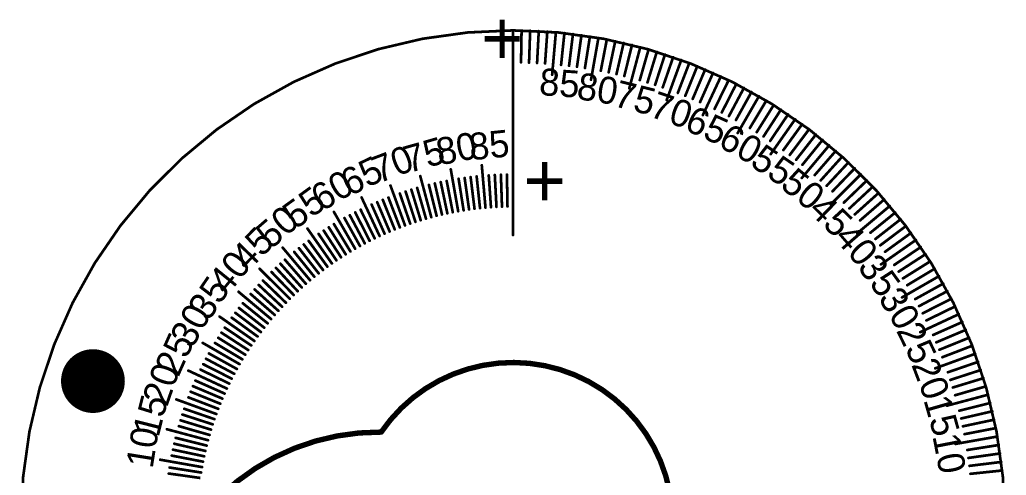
# Model space of a CAD drawing. Header units: millimetres. Extents: x 3.95 to 7.61, y 3.46 to 7.15.
# Drawn here: x 3.955 to 7.607, y 5.463 to 7.152 of the extents above; entities that cross this region are included whole.
import ezdxf

# ---------------------------------------------------------------- set-up
doc = ezdxf.new("R2010")
doc.units = ezdxf.units.MM
doc.header["$MEASUREMENT"] = 0
for name, color, linetype in [('BottomSolder', 6, 'Continuous'), ('Mechanical1', 6, 'Continuous'), ('PadHoleLayer', 156, 'Continuous'), ('TopOverlay', 2, 'Continuous'), ('TopSolder', 216, 'Continuous')]:
    doc.layers.add(name, color=color, linetype=linetype)

msp = doc.modelspace()

# ---------------------------------------------------------------- linework, layer by layer
at = {"layer": 'BottomSolder', "const_width": 0.1181}
msp.add_lwpolyline([(4.1667, 5.8125, 1), (4.2848, 5.8125, 1)], format="xyb", close=True, dxfattribs=at)
at = {"layer": 'Mechanical1', "const_width": 0.01}
for points in [[(3.9597, 5.2909, -0.414214), (5.7809, 7.112)], [(5.7809, 7.112, -0.414214), (7.602, 5.2909)]]:
    msp.add_lwpolyline(points, format="xyb", dxfattribs=at)
at = {"layer": 'Mechanical1', "const_width": 0.005}
msp.add_lwpolyline([(5.7784, 7.112, 1), (5.7834, 7.112, 1)], format="xyb", close=True, dxfattribs=at)
msp.add_lwpolyline([(5.7784, 7.112, 1), (5.7834, 7.112, 1)], format="xyb", close=True, dxfattribs=at)
at = {"layer": 'PadHoleLayer', "const_width": 0.1181}
msp.add_lwpolyline([(4.1667, 5.8125, 1), (4.2848, 5.8125, 1)], format="xyb", close=True, dxfattribs=at)
at = {"layer": 'TopOverlay', "const_width": 0.01}
for points in [[(5.7809, 6.3539), (5.7809, 7.1117)], [(5.8106, 6.9934), (5.8126, 7.1115)], [(5.8403, 6.9926), (5.8444, 7.1106)], [(5.87, 6.9913), (5.8762, 7.1092)], [(5.8996, 6.9895), (5.9079, 7.1073)], [(5.9258, 6.9479), (5.9396, 7.1048)], [(5.9293, 6.9871), (5.9396, 7.1048)], [(5.9589, 6.9843), (5.9712, 7.1018)], [(5.9884, 6.9809), (6.0028, 7.0982)], [(6.0178, 6.9771), (6.0343, 7.094)], [(6.0472, 6.9727), (6.0657, 7.0893)], [(6.0697, 6.929), (6.0971, 7.0841)], [(6.0765, 6.9678), (6.0971, 7.0841)], [(6.1058, 6.9623), (6.1283, 7.0783)], [(6.1349, 6.9564), (6.1594, 7.0719)], [(6.1639, 6.95), (6.1905, 7.0651)], [(6.1928, 6.943), (6.2214, 7.0576)], [(6.2114, 6.8976), (6.2521, 7.0497)], [(6.2216, 6.9356), (6.2521, 7.0497)], [(6.2502, 6.9277), (6.2828, 7.0412)], [(6.2787, 6.9192), (6.3132, 7.0322)], [(6.307, 6.9103), (6.3435, 7.0226)], [(6.3352, 6.9009), (6.3737, 7.0125)], [(6.3498, 6.8539), (6.4036, 7.0019)], [(6.3632, 6.8909), (6.4036, 7.0019)], [(6.3911, 6.8805), (6.4334, 6.9908)], [(6.4187, 6.8696), (6.463, 6.9791)], [(6.4462, 6.8583), (6.4923, 6.967)], [(6.4734, 6.8464), (6.5215, 6.9543)], [(6.4838, 6.7984), (6.5504, 6.9411)], [(6.5005, 6.8341), (6.5504, 6.9411)], [(6.5273, 6.8213), (6.5791, 6.9274)], [(6.5539, 6.808), (6.6075, 6.9133)], [(6.5803, 6.7943), (6.6357, 6.8986)], [(6.6064, 6.7801), (6.6636, 6.8834)], [(6.6126, 6.7314), (6.6913, 6.8678)], [(6.6322, 6.7655), (6.6913, 6.8678)], [(6.6579, 6.7504), (6.7187, 6.8517)], [(6.6832, 6.7349), (6.7458, 6.835)], [(6.7083, 6.7189), (6.7726, 6.818)], [(6.733, 6.7025), (6.7991, 6.8004)], [(6.7349, 6.6534), (6.8253, 6.7824)], [(6.7575, 6.6857), (6.8253, 6.7824)], [(6.7817, 6.6684), (6.8511, 6.764)], [(6.8056, 6.6507), (6.8767, 6.7451)], [(6.8292, 6.6327), (6.9019, 6.7257)], [(6.8501, 6.5651), (6.9513, 6.6857)], [(6.8524, 6.6142), (6.9268, 6.7059)], [(6.8754, 6.5953), (6.9513, 6.6857)], [(6.898, 6.576), (6.9755, 6.6651)], [(6.9202, 6.5563), (6.9993, 6.644)], [(5.6653, 6.6122), (5.679, 6.4553)], [(6.9421, 6.5362), (7.0227, 6.6226)], [(5.4376, 6.572), (5.4783, 6.4199)], [(5.5505, 6.5971), (5.5779, 6.442)], [(5.6463, 6.5708), (5.6587, 6.4533)], [(5.6687, 6.5729), (5.679, 6.4553)], [(5.6911, 6.5747), (5.6993, 6.4569)], [(5.7135, 6.5761), (5.7197, 6.4581)], [(5.736, 6.5771), (5.7401, 6.459)], [(5.7584, 6.5776), (5.7605, 6.4595)], [(6.9571, 6.4671), (7.0684, 6.5784)], [(6.9637, 6.5157), (7.0457, 6.6007)], [(6.9849, 6.4949), (7.0684, 6.5784)], [(5.3272, 6.5372), (5.3811, 6.3892)], [(5.4478, 6.534), (5.4783, 6.4199)], [(5.4695, 6.5396), (5.4981, 6.425)], [(5.4914, 6.5449), (5.5179, 6.4298)], [(5.5133, 6.5497), (5.5378, 6.4342)], [(5.5353, 6.5542), (5.5578, 6.4383)], [(5.5574, 6.5583), (5.5779, 6.442)], [(5.5795, 6.562), (5.598, 6.4453)], [(5.6018, 6.5653), (5.6182, 6.4484)], [(5.624, 6.5682), (5.6384, 6.451)], [(7.0057, 6.4737), (7.0907, 6.5557)], [(7.0262, 6.4521), (7.1126, 6.5327)], [(5.3407, 6.5002), (5.3811, 6.3892)], [(5.3619, 6.5077), (5.4003, 6.396)], [(5.3832, 6.5148), (5.4197, 6.4025)], [(5.4046, 6.5216), (5.4391, 6.4087)], [(5.4261, 6.528), (5.4587, 6.4144)], [(7.0463, 6.4302), (7.134, 6.5093)], [(5.2203, 6.4929), (5.2869, 6.3502)], [(5.2574, 6.4666), (5.3054, 6.3587)], [(5.278, 6.4755), (5.3242, 6.3668)], [(5.2988, 6.4841), (5.343, 6.3746)], [(5.3197, 6.4924), (5.362, 6.3821)], [(7.0551, 6.3601), (7.1757, 6.4613)], [(7.066, 6.408), (7.1551, 6.4855)], [(7.0853, 6.3854), (7.1757, 6.4613)], [(5.1177, 6.4395), (5.1964, 6.3031)], [(5.1767, 6.4272), (5.2321, 6.3229)], [(5.1966, 6.4376), (5.2502, 6.3323)], [(5.2167, 6.4476), (5.2685, 6.3414)], [(5.237, 6.4573), (5.2869, 6.3502)], [(7.1042, 6.3624), (7.1959, 6.4368)], [(5.118, 6.394), (5.1789, 6.2928)], [(5.1374, 6.4054), (5.1964, 6.3031)], [(5.1569, 6.4165), (5.2142, 6.3132)], [(7.1227, 6.3392), (7.2157, 6.4119)], [(7.1407, 6.3156), (7.2351, 6.3867)], [(5.0201, 6.3773), (5.1104, 6.2483)], [(5.0612, 6.3578), (5.1272, 6.2599)], [(5.0799, 6.3702), (5.1443, 6.2712)], [(5.0989, 6.3823), (5.1615, 6.2821)], [(7.1584, 6.2917), (7.254, 6.3611)], [(5.0063, 6.3187), (5.0774, 6.2244)], [(5.0244, 6.332), (5.0938, 6.2365)], [(5.0427, 6.3451), (5.1104, 6.2483)], [(7.1434, 6.2449), (7.2724, 6.3353)], [(7.1757, 6.2675), (7.2724, 6.3353)], [(4.9283, 6.3069), (5.0295, 6.1863)], [(4.9709, 6.291), (5.0453, 6.1992)], [(4.9885, 6.305), (5.0612, 6.2119)], [(7.1925, 6.243), (7.2904, 6.3091)], [(7.2089, 6.2183), (7.308, 6.2826)], [(4.9197, 6.2473), (4.9987, 6.1595)], [(4.9365, 6.2622), (5.014, 6.173)], [(4.9536, 6.2767), (5.0295, 6.1863)], [(7.2249, 6.1932), (7.325, 6.2558)], [(4.843, 6.2287), (4.9544, 6.1174)], [(4.8869, 6.2166), (4.9689, 6.1317)], [(4.9032, 6.2321), (4.9837, 6.1457)], [(7.2404, 6.1679), (7.3417, 6.2287)], [(4.8396, 6.1686), (4.926, 6.088)], [(4.8551, 6.1849), (4.9401, 6.1028)], [(4.8708, 6.2009), (4.9544, 6.1174)], [(7.2214, 6.1226), (7.3578, 6.2013)], [(7.2555, 6.1422), (7.3578, 6.2013)], [(7.2701, 6.1164), (7.3734, 6.1736)], [(4.7648, 6.1434), (4.8855, 6.0422)], [(4.8096, 6.1352), (4.8987, 6.0577)], [(4.8245, 6.152), (4.9122, 6.073)], [(7.2843, 6.0903), (7.3886, 6.1457)], [(4.7807, 6.1008), (4.8725, 6.0265)], [(4.795, 6.1181), (4.8855, 6.0422)], [(7.298, 6.0639), (7.4033, 6.1175)], [(4.753, 6.0654), (4.8474, 5.9943)], [(4.7667, 6.0832), (4.8598, 6.0105)], [(7.2884, 5.9938), (7.4311, 6.0604)], [(7.3113, 6.0373), (7.4174, 6.0891)], [(7.3241, 6.0105), (7.4311, 6.0604)], [(4.6944, 6.0516), (4.8234, 5.9613)], [(4.7266, 6.029), (4.8234, 5.9613)], [(4.7397, 6.0473), (4.8352, 5.9779)], [(7.3364, 5.9834), (7.4443, 6.0315)], [(4.7015, 5.9918), (4.8006, 5.9275)], [(4.7139, 6.0105), (4.8118, 5.9445)], [(7.3483, 5.9562), (7.457, 6.0023)], [(4.6322, 5.954), (4.7686, 5.8753)], [(4.6777, 5.9537), (4.779, 5.8929)], [(4.6895, 5.9729), (4.7896, 5.9103)], [(7.3596, 5.9287), (7.4691, 5.973)], [(4.6553, 5.9148), (4.7586, 5.8575)], [(4.6663, 5.9344), (4.7686, 5.8753)], [(7.3439, 5.8598), (7.4919, 5.9136)], [(7.3705, 5.9011), (7.4808, 5.9434)], [(7.3809, 5.8732), (7.4919, 5.9136)], [(4.6445, 5.8951), (4.7488, 5.8396)], [(7.3909, 5.8452), (7.5025, 5.8837)], [(4.5788, 5.8514), (4.7215, 5.7848)], [(4.6241, 5.855), (4.7303, 5.8033)], [(4.6342, 5.8751), (4.7394, 5.8215)], [(7.4003, 5.817), (7.5126, 5.8535)], [(4.6052, 5.8143), (4.7131, 5.7663)], [(4.6145, 5.8348), (4.7215, 5.7848)], [(7.4092, 5.7887), (7.5222, 5.8232)], [(4.5876, 5.773), (4.6971, 5.7287)], [(4.5962, 5.7937), (4.7049, 5.7476)], [(7.4177, 5.7602), (7.5312, 5.7928)], [(4.5345, 5.7445), (4.6825, 5.6906)], [(4.5715, 5.731), (4.6825, 5.6906)], [(4.5794, 5.7521), (4.6896, 5.7097)], [(7.3876, 5.7214), (7.5397, 5.7621)], [(7.4256, 5.7316), (7.5397, 5.7621)], [(7.433, 5.7028), (7.5476, 5.7314)], [(4.564, 5.7099), (4.6757, 5.6714)], [(7.44, 5.6739), (7.5551, 5.7005)], [(4.5501, 5.6671), (4.6631, 5.6326)], [(4.5569, 5.6886), (4.6692, 5.6521)], [(7.4464, 5.6449), (7.5619, 5.6694)], [(4.4997, 5.6341), (4.6518, 5.5934)], [(4.5377, 5.624), (4.6518, 5.5934)], [(4.5438, 5.6456), (4.6573, 5.613)], [(7.4523, 5.6158), (7.5683, 5.6383)], [(4.5321, 5.6022), (4.6467, 5.5736)], [(7.419, 5.5797), (7.5741, 5.6071)], [(7.4578, 5.5865), (7.5741, 5.6071)], [(4.522, 5.5584), (4.6375, 5.5339)], [(4.5269, 5.5804), (4.642, 5.5538)], [(7.4627, 5.5572), (7.5793, 5.5757)], [(4.4747, 5.5212), (4.6298, 5.4938)], [(4.5134, 5.5143), (4.6298, 5.4938)], [(4.5175, 5.5364), (4.6335, 5.5139)], [(7.4671, 5.5278), (7.584, 5.5443)], [(7.4709, 5.4984), (7.5882, 5.5128)], [(4.5097, 5.4922), (4.6264, 5.4737)], [(7.4743, 5.4689), (7.5918, 5.4812)], [(4.5064, 5.47), (4.6234, 5.4535)]]:
    msp.add_lwpolyline(points, dxfattribs=at)
at = {"layer": 'TopOverlay'}
for points, const_width in [([(5.7784, 7.1117, 1), (5.7834, 7.1117, 1)], 0.005), ([(5.8101, 7.1115, 1), (5.8151, 7.1115, 1)], 0.005), ([(5.8419, 7.1106, 1), (5.8469, 7.1106, 1)], 0.005), ([(5.8737, 7.1092, 1), (5.8787, 7.1092, 1)], 0.005), ([(5.9054, 7.1073, 1), (5.9104, 7.1073, 1)], 0.005), ([(5.9371, 7.1048, 1), (5.9421, 7.1048, 1)], 0.005), ([(5.9371, 7.1048, 1), (5.9421, 7.1048, 1)], 0.005), ([(5.9687, 7.1018, 1), (5.9737, 7.1018, 1)], 0.005), ([(6.0003, 7.0982, 1), (6.0053, 7.0982, 1)], 0.005), ([(6.0318, 7.094, 1), (6.0368, 7.094, 1)], 0.005), ([(6.0632, 7.0893, 1), (6.0682, 7.0893, 1)], 0.005), ([(6.0946, 7.0841, 1), (6.0996, 7.0841, 1)], 0.005), ([(6.0946, 7.0841, 1), (6.0996, 7.0841, 1)], 0.005), ([(6.1258, 7.0783, 1), (6.1308, 7.0783, 1)], 0.005), ([(6.1569, 7.0719, 1), (6.1619, 7.0719, 1)], 0.005), ([(6.188, 7.0651, 1), (6.193, 7.0651, 1)], 0.005), ([(6.2189, 7.0576, 1), (6.2239, 7.0576, 1)], 0.005), ([(6.2496, 7.0497, 1), (6.2546, 7.0497, 1)], 0.005), ([(6.2496, 7.0497, 1), (6.2546, 7.0497, 1)], 0.005), ([(6.2803, 7.0412, 1), (6.2853, 7.0412, 1)], 0.005), ([(6.3107, 7.0322, 1), (6.3157, 7.0322, 1)], 0.005), ([(6.341, 7.0226, 1), (6.346, 7.0226, 1)], 0.005), ([(6.3712, 7.0125, 1), (6.3762, 7.0125, 1)], 0.005), ([(5.8081, 6.9934, 1), (5.8131, 6.9934, 1)], 0.005), ([(5.8378, 6.9926, 1), (5.8428, 6.9926, 1)], 0.005), ([(5.8675, 6.9913, 1), (5.8725, 6.9913, 1)], 0.005), ([(5.8971, 6.9895, 1), (5.9021, 6.9895, 1)], 0.005), ([(5.9268, 6.9871, 1), (5.9318, 6.9871, 1)], 0.005), ([(5.9564, 6.9843, 1), (5.9614, 6.9843, 1)], 0.005), ([(5.9859, 6.9809, 1), (5.9909, 6.9809, 1)], 0.005), ([(6.0153, 6.9771, 1), (6.0203, 6.9771, 1)], 0.005), ([(6.0447, 6.9727, 1), (6.0497, 6.9727, 1)], 0.005), ([(6.4011, 7.0019, 1), (6.4061, 7.0019, 1)], 0.005), ([(6.4011, 7.0019, 1), (6.4061, 7.0019, 1)], 0.005), ([(6.4309, 6.9908, 1), (6.4359, 6.9908, 1)], 0.005), ([(6.4605, 6.9791, 1), (6.4655, 6.9791, 1)], 0.005), ([(5.9233, 6.9479, 1), (5.9283, 6.9479, 1)], 0.005), ([(6.074, 6.9678, 1), (6.079, 6.9678, 1)], 0.005), ([(6.1033, 6.9623, 1), (6.1083, 6.9623, 1)], 0.005), ([(6.1324, 6.9564, 1), (6.1374, 6.9564, 1)], 0.005), ([(6.1614, 6.95, 1), (6.1664, 6.95, 1)], 0.005), ([(6.1903, 6.943, 1), (6.1953, 6.943, 1)], 0.005), ([(6.2191, 6.9356, 1), (6.2241, 6.9356, 1)], 0.005), ([(6.4898, 6.967, 1), (6.4948, 6.967, 1)], 0.005), ([(6.519, 6.9543, 1), (6.524, 6.9543, 1)], 0.005), ([(6.5479, 6.9411, 1), (6.5529, 6.9411, 1)], 0.005), ([(6.5479, 6.9411, 1), (6.5529, 6.9411, 1)], 0.005), ([(6.0672, 6.929, 1), (6.0722, 6.929, 1)], 0.005), ([(6.2477, 6.9277, 1), (6.2527, 6.9277, 1)], 0.005), ([(6.2762, 6.9192, 1), (6.2812, 6.9192, 1)], 0.005), ([(6.3045, 6.9103, 1), (6.3095, 6.9103, 1)], 0.005), ([(6.3327, 6.9009, 1), (6.3377, 6.9009, 1)], 0.005), ([(6.5766, 6.9274, 1), (6.5816, 6.9274, 1)], 0.005), ([(6.605, 6.9133, 1), (6.61, 6.9133, 1)], 0.005), ([(6.6332, 6.8986, 1), (6.6382, 6.8986, 1)], 0.005), ([(6.2089, 6.8976, 1), (6.2139, 6.8976, 1)], 0.005), ([(6.3607, 6.8909, 1), (6.3657, 6.8909, 1)], 0.005), ([(6.3886, 6.8805, 1), (6.3936, 6.8805, 1)], 0.005), ([(6.4162, 6.8696, 1), (6.4212, 6.8696, 1)], 0.005), ([(6.6611, 6.8834, 1), (6.6661, 6.8834, 1)], 0.005), ([(6.6888, 6.8678, 1), (6.6938, 6.8678, 1)], 0.005), ([(6.6888, 6.8678, 1), (6.6938, 6.8678, 1)], 0.005), ([(6.3473, 6.8539, 1), (6.3523, 6.8539, 1)], 0.005), ([(6.4437, 6.8583, 1), (6.4487, 6.8583, 1)], 0.005), ([(6.4709, 6.8464, 1), (6.4759, 6.8464, 1)], 0.005), ([(6.498, 6.8341, 1), (6.503, 6.8341, 1)], 0.005), ([(6.7162, 6.8517, 1), (6.7212, 6.8517, 1)], 0.005), ([(6.7433, 6.835, 1), (6.7483, 6.835, 1)], 0.005), ([(6.4813, 6.7984, 1), (6.4863, 6.7984, 1)], 0.005), ([(6.5248, 6.8213, 1), (6.5298, 6.8213, 1)], 0.005), ([(6.5514, 6.808, 1), (6.5564, 6.808, 1)], 0.005), ([(6.5778, 6.7943, 1), (6.5828, 6.7943, 1)], 0.005), ([(6.7701, 6.818, 1), (6.7751, 6.818, 1)], 0.005), ([(6.7966, 6.8004, 1), (6.8016, 6.8004, 1)], 0.005), ([(6.6039, 6.7801, 1), (6.6089, 6.7801, 1)], 0.005), ([(6.6297, 6.7655, 1), (6.6347, 6.7655, 1)], 0.005), ([(6.8228, 6.7824, 1), (6.8278, 6.7824, 1)], 0.005), ([(6.8228, 6.7824, 1), (6.8278, 6.7824, 1)], 0.005), ([(6.8486, 6.764, 1), (6.8536, 6.764, 1)], 0.005), ([(6.6101, 6.7314, 1), (6.6151, 6.7314, 1)], 0.005), ([(6.6554, 6.7504, 1), (6.6604, 6.7504, 1)], 0.005), ([(6.6807, 6.7349, 1), (6.6857, 6.7349, 1)], 0.005), ([(6.7058, 6.7189, 1), (6.7108, 6.7189, 1)], 0.005), ([(6.8742, 6.7451, 1), (6.8792, 6.7451, 1)], 0.005), ([(6.8994, 6.7257, 1), (6.9044, 6.7257, 1)], 0.005), ([(6.7305, 6.7025, 1), (6.7355, 6.7025, 1)], 0.005), ([(6.755, 6.6857, 1), (6.76, 6.6857, 1)], 0.005), ([(6.9243, 6.7059, 1), (6.9293, 6.7059, 1)], 0.005), ([(6.9488, 6.6857, 1), (6.9538, 6.6857, 1)], 0.005), ([(6.9488, 6.6857, 1), (6.9538, 6.6857, 1)], 0.005), ([(6.7324, 6.6534, 1), (6.7374, 6.6534, 1)], 0.005), ([(6.7792, 6.6684, 1), (6.7842, 6.6684, 1)], 0.005), ([(6.8031, 6.6507, 1), (6.8081, 6.6507, 1)], 0.005), ([(6.973, 6.6651, 1), (6.978, 6.6651, 1)], 0.005), ([(6.9968, 6.644, 1), (7.0018, 6.644, 1)], 0.005), ([(5.6628, 6.6122, 1), (5.6678, 6.6122, 1)], 0.005), ([(6.8267, 6.6327, 1), (6.8317, 6.6327, 1)], 0.005), ([(6.8499, 6.6142, 1), (6.8549, 6.6142, 1)], 0.005), ([(7.0202, 6.6226, 1), (7.0252, 6.6226, 1)], 0.005), ([(5.4351, 6.572, 1), (5.4401, 6.572, 1)], 0.005), ([(5.548, 6.5971, 1), (5.553, 6.5971, 1)], 0.005), ([(5.6438, 6.5708, 1), (5.6488, 6.5708, 1)], 0.005), ([(5.6662, 6.5729, 1), (5.6712, 6.5729, 1)], 0.005), ([(5.6886, 6.5747, 1), (5.6936, 6.5747, 1)], 0.005), ([(5.711, 6.5761, 1), (5.716, 6.5761, 1)], 0.005), ([(5.7335, 6.5771, 1), (5.7385, 6.5771, 1)], 0.005), ([(5.7559, 6.5776, 1), (5.7609, 6.5776, 1)], 0.005), ([(6.8729, 6.5953, 1), (6.8779, 6.5953, 1)], 0.005), ([(6.8955, 6.576, 1), (6.9005, 6.576, 1)], 0.005), ([(7.0432, 6.6007, 1), (7.0482, 6.6007, 1)], 0.005), ([(7.0659, 6.5784, 1), (7.0709, 6.5784, 1)], 0.005), ([(7.0659, 6.5784, 1), (7.0709, 6.5784, 1)], 0.005), ([(5.3247, 6.5372, 1), (5.3297, 6.5372, 1)], 0.005), ([(5.4453, 6.534, 1), (5.4503, 6.534, 1)], 0.005), ([(5.467, 6.5396, 1), (5.472, 6.5396, 1)], 0.005), ([(5.4889, 6.5449, 1), (5.4939, 6.5449, 1)], 0.005), ([(5.5108, 6.5497, 1), (5.5158, 6.5497, 1)], 0.005), ([(5.5328, 6.5542, 1), (5.5378, 6.5542, 1)], 0.005), ([(5.5549, 6.5583, 1), (5.5599, 6.5583, 1)], 0.005), ([(5.577, 6.562, 1), (5.582, 6.562, 1)], 0.005), ([(5.5993, 6.5653, 1), (5.6043, 6.5653, 1)], 0.005), ([(5.6215, 6.5682, 1), (5.6265, 6.5682, 1)], 0.005), ([(6.8476, 6.5651, 1), (6.8526, 6.5651, 1)], 0.005), ([(6.9177, 6.5563, 1), (6.9227, 6.5563, 1)], 0.005), ([(6.9396, 6.5362, 1), (6.9446, 6.5362, 1)], 0.005), ([(7.0882, 6.5557, 1), (7.0932, 6.5557, 1)], 0.005), ([(7.1101, 6.5327, 1), (7.1151, 6.5327, 1)], 0.005), ([(5.3382, 6.5002, 1), (5.3432, 6.5002, 1)], 0.005), ([(5.3594, 6.5077, 1), (5.3644, 6.5077, 1)], 0.005), ([(5.3807, 6.5148, 1), (5.3857, 6.5148, 1)], 0.005), ([(5.4021, 6.5216, 1), (5.4071, 6.5216, 1)], 0.005), ([(5.4236, 6.528, 1), (5.4286, 6.528, 1)], 0.005), ([(6.9612, 6.5157, 1), (6.9662, 6.5157, 1)], 0.005), ([(7.1315, 6.5093, 1), (7.1365, 6.5093, 1)], 0.005), ([(5.2178, 6.4929, 1), (5.2228, 6.4929, 1)], 0.005), ([(5.2549, 6.4666, 1), (5.2599, 6.4666, 1)], 0.005), ([(5.2755, 6.4755, 1), (5.2805, 6.4755, 1)], 0.005), ([(5.2963, 6.4841, 1), (5.3013, 6.4841, 1)], 0.005), ([(5.3172, 6.4924, 1), (5.3222, 6.4924, 1)], 0.005), ([(5.758, 6.4595, 1), (5.763, 6.4595, 1)], 0.005), ([(6.9546, 6.4671, 1), (6.9596, 6.4671, 1)], 0.005), ([(6.9824, 6.4949, 1), (6.9874, 6.4949, 1)], 0.005), ([(7.0032, 6.4737, 1), (7.0082, 6.4737, 1)], 0.005), ([(7.1526, 6.4855, 1), (7.1576, 6.4855, 1)], 0.005), ([(7.1732, 6.4613, 1), (7.1782, 6.4613, 1)], 0.005), ([(7.1732, 6.4613, 1), (7.1782, 6.4613, 1)], 0.005), ([(5.1152, 6.4395, 1), (5.1202, 6.4395, 1)], 0.005), ([(5.1742, 6.4272, 1), (5.1792, 6.4272, 1)], 0.005), ([(5.1941, 6.4376, 1), (5.1991, 6.4376, 1)], 0.005), ([(5.2142, 6.4476, 1), (5.2192, 6.4476, 1)], 0.005), ([(5.2345, 6.4573, 1), (5.2395, 6.4573, 1)], 0.005), ([(5.4956, 6.425, 1), (5.5006, 6.425, 1)], 0.005), ([(5.5154, 6.4298, 1), (5.5204, 6.4298, 1)], 0.005), ([(5.5353, 6.4342, 1), (5.5403, 6.4342, 1)], 0.005), ([(5.5553, 6.4383, 1), (5.5603, 6.4383, 1)], 0.005), ([(5.5754, 6.442, 1), (5.5804, 6.442, 1)], 0.005), ([(5.5754, 6.442, 1), (5.5804, 6.442, 1)], 0.005), ([(5.5955, 6.4453, 1), (5.6005, 6.4453, 1)], 0.005), ([(5.6157, 6.4484, 1), (5.6207, 6.4484, 1)], 0.005), ([(5.6359, 6.451, 1), (5.6409, 6.451, 1)], 0.005), ([(5.6562, 6.4533, 1), (5.6612, 6.4533, 1)], 0.005), ([(5.6765, 6.4553, 1), (5.6815, 6.4553, 1)], 0.005), ([(5.6765, 6.4553, 1), (5.6815, 6.4553, 1)], 0.005), ([(5.6968, 6.4569, 1), (5.7018, 6.4569, 1)], 0.005), ([(5.7172, 6.4581, 1), (5.7222, 6.4581, 1)], 0.005), ([(5.7376, 6.459, 1), (5.7426, 6.459, 1)], 0.005), ([(7.0237, 6.4521, 1), (7.0287, 6.4521, 1)], 0.005), ([(7.0438, 6.4302, 1), (7.0488, 6.4302, 1)], 0.005), ([(7.1934, 6.4368, 1), (7.1984, 6.4368, 1)], 0.005), ([(5.1155, 6.394, 1), (5.1205, 6.394, 1)], 0.005), ([(5.1349, 6.4054, 1), (5.1399, 6.4054, 1)], 0.005), ([(5.1544, 6.4165, 1), (5.1594, 6.4165, 1)], 0.005), ([(5.3786, 6.3892, 1), (5.3836, 6.3892, 1)], 0.005), ([(5.3786, 6.3892, 1), (5.3836, 6.3892, 1)], 0.005), ([(5.3978, 6.396, 1), (5.4028, 6.396, 1)], 0.005), ([(5.4172, 6.4025, 1), (5.4222, 6.4025, 1)], 0.005), ([(5.4366, 6.4087, 1), (5.4416, 6.4087, 1)], 0.005), ([(5.4562, 6.4144, 1), (5.4612, 6.4144, 1)], 0.005), ([(5.4758, 6.4199, 1), (5.4808, 6.4199, 1)], 0.005), ([(5.4758, 6.4199, 1), (5.4808, 6.4199, 1)], 0.005), ([(7.0635, 6.408, 1), (7.0685, 6.408, 1)], 0.005), ([(7.2132, 6.4119, 1), (7.2182, 6.4119, 1)], 0.005), ([(7.2326, 6.3867, 1), (7.2376, 6.3867, 1)], 0.005), ([(5.0176, 6.3773, 1), (5.0226, 6.3773, 1)], 0.005), ([(5.0587, 6.3578, 1), (5.0637, 6.3578, 1)], 0.005), ([(5.0774, 6.3702, 1), (5.0824, 6.3702, 1)], 0.005), ([(5.0964, 6.3823, 1), (5.1014, 6.3823, 1)], 0.005), ([(5.2844, 6.3502, 1), (5.2894, 6.3502, 1)], 0.005), ([(5.2844, 6.3502, 1), (5.2894, 6.3502, 1)], 0.005), ([(5.3029, 6.3587, 1), (5.3079, 6.3587, 1)], 0.005), ([(5.3217, 6.3668, 1), (5.3267, 6.3668, 1)], 0.005), ([(5.3405, 6.3746, 1), (5.3455, 6.3746, 1)], 0.005), ([(5.3595, 6.3821, 1), (5.3645, 6.3821, 1)], 0.005), ([(5.7784, 6.3539, 1), (5.7834, 6.3539, 1)], 0.005), ([(7.0526, 6.3601, 1), (7.0576, 6.3601, 1)], 0.005), ([(7.0828, 6.3854, 1), (7.0878, 6.3854, 1)], 0.005), ([(7.1017, 6.3624, 1), (7.1067, 6.3624, 1)], 0.005), ([(7.2515, 6.3611, 1), (7.2565, 6.3611, 1)], 0.005), ([(5.0038, 6.3187, 1), (5.0088, 6.3187, 1)], 0.005), ([(5.0219, 6.332, 1), (5.0269, 6.332, 1)], 0.005), ([(5.0402, 6.3451, 1), (5.0452, 6.3451, 1)], 0.005), ([(5.2296, 6.3229, 1), (5.2346, 6.3229, 1)], 0.005), ([(5.2477, 6.3323, 1), (5.2527, 6.3323, 1)], 0.005), ([(5.266, 6.3414, 1), (5.271, 6.3414, 1)], 0.005), ([(7.1202, 6.3392, 1), (7.1252, 6.3392, 1)], 0.005), ([(7.1382, 6.3156, 1), (7.1432, 6.3156, 1)], 0.005), ([(7.2699, 6.3353, 1), (7.2749, 6.3353, 1)], 0.005), ([(7.2699, 6.3353, 1), (7.2749, 6.3353, 1)], 0.005), ([(4.9258, 6.3069, 1), (4.9308, 6.3069, 1)], 0.005), ([(4.9684, 6.291, 1), (4.9734, 6.291, 1)], 0.005), ([(4.986, 6.305, 1), (4.991, 6.305, 1)], 0.005), ([(5.159, 6.2821, 1), (5.164, 6.2821, 1)], 0.005), ([(5.1764, 6.2928, 1), (5.1814, 6.2928, 1)], 0.005), ([(5.1939, 6.3031, 1), (5.1989, 6.3031, 1)], 0.005), ([(5.1939, 6.3031, 1), (5.1989, 6.3031, 1)], 0.005), ([(5.2117, 6.3132, 1), (5.2167, 6.3132, 1)], 0.005), ([(7.1559, 6.2917, 1), (7.1609, 6.2917, 1)], 0.005), ([(7.2879, 6.3091, 1), (7.2929, 6.3091, 1)], 0.005), ([(7.3055, 6.2826, 1), (7.3105, 6.2826, 1)], 0.005), ([(4.9172, 6.2473, 1), (4.9222, 6.2473, 1)], 0.005), ([(4.934, 6.2622, 1), (4.939, 6.2622, 1)], 0.005), ([(4.9511, 6.2767, 1), (4.9561, 6.2767, 1)], 0.005), ([(5.1079, 6.2483, 1), (5.1129, 6.2483, 1)], 0.005), ([(5.1079, 6.2483, 1), (5.1129, 6.2483, 1)], 0.005), ([(5.1247, 6.2599, 1), (5.1297, 6.2599, 1)], 0.005), ([(5.1418, 6.2712, 1), (5.1468, 6.2712, 1)], 0.005), ([(7.1409, 6.2449, 1), (7.1459, 6.2449, 1)], 0.005), ([(7.1732, 6.2675, 1), (7.1782, 6.2675, 1)], 0.005), ([(7.19, 6.243, 1), (7.195, 6.243, 1)], 0.005), ([(7.3225, 6.2558, 1), (7.3275, 6.2558, 1)], 0.005), ([(4.8405, 6.2287, 1), (4.8455, 6.2287, 1)], 0.005), ([(4.8844, 6.2166, 1), (4.8894, 6.2166, 1)], 0.005), ([(4.9007, 6.2321, 1), (4.9057, 6.2321, 1)], 0.005), ([(5.0587, 6.2119, 1), (5.0637, 6.2119, 1)], 0.005), ([(5.0749, 6.2244, 1), (5.0799, 6.2244, 1)], 0.005), ([(5.0913, 6.2365, 1), (5.0963, 6.2365, 1)], 0.005), ([(7.2064, 6.2183, 1), (7.2114, 6.2183, 1)], 0.005), ([(7.3392, 6.2287, 1), (7.3442, 6.2287, 1)], 0.005), ([(4.8371, 6.1686, 1), (4.8421, 6.1686, 1)], 0.005), ([(4.8526, 6.1849, 1), (4.8576, 6.1849, 1)], 0.005), ([(4.8683, 6.2009, 1), (4.8733, 6.2009, 1)], 0.005), ([(5.0115, 6.173, 1), (5.0165, 6.173, 1)], 0.005), ([(5.027, 6.1863, 1), (5.032, 6.1863, 1)], 0.005), ([(5.027, 6.1863, 1), (5.032, 6.1863, 1)], 0.005), ([(5.0428, 6.1992, 1), (5.0478, 6.1992, 1)], 0.005), ([(7.2224, 6.1932, 1), (7.2274, 6.1932, 1)], 0.005), ([(7.2379, 6.1679, 1), (7.2429, 6.1679, 1)], 0.005), ([(7.3553, 6.2013, 1), (7.3603, 6.2013, 1)], 0.005), ([(7.3553, 6.2013, 1), (7.3603, 6.2013, 1)], 0.005), ([(7.3709, 6.1736, 1), (7.3759, 6.1736, 1)], 0.005), ([(4.7623, 6.1434, 1), (4.7673, 6.1434, 1)], 0.005), ([(4.8071, 6.1352, 1), (4.8121, 6.1352, 1)], 0.005), ([(4.822, 6.152, 1), (4.827, 6.152, 1)], 0.005), ([(4.9664, 6.1317, 1), (4.9714, 6.1317, 1)], 0.005), ([(4.9812, 6.1457, 1), (4.9862, 6.1457, 1)], 0.005), ([(4.9962, 6.1595, 1), (5.0012, 6.1595, 1)], 0.005), ([(7.253, 6.1422, 1), (7.258, 6.1422, 1)], 0.005), ([(7.3861, 6.1457, 1), (7.3911, 6.1457, 1)], 0.005), ([(4.7782, 6.1008, 1), (4.7832, 6.1008, 1)], 0.005), ([(4.7925, 6.1181, 1), (4.7975, 6.1181, 1)], 0.005), ([(4.9376, 6.1028, 1), (4.9426, 6.1028, 1)], 0.005), ([(4.9519, 6.1174, 1), (4.9569, 6.1174, 1)], 0.005), ([(4.9519, 6.1174, 1), (4.9569, 6.1174, 1)], 0.005), ([(7.2189, 6.1226, 1), (7.2239, 6.1226, 1)], 0.005), ([(7.2676, 6.1164, 1), (7.2726, 6.1164, 1)], 0.005), ([(7.4008, 6.1175, 1), (7.4058, 6.1175, 1)], 0.005), ([(4.7505, 6.0654, 1), (4.7555, 6.0654, 1)], 0.005), ([(4.7642, 6.0832, 1), (4.7692, 6.0832, 1)], 0.005), ([(4.9097, 6.073, 1), (4.9147, 6.073, 1)], 0.005), ([(4.9235, 6.088, 1), (4.9285, 6.088, 1)], 0.005), ([(7.2818, 6.0903, 1), (7.2868, 6.0903, 1)], 0.005), ([(7.2955, 6.0639, 1), (7.3005, 6.0639, 1)], 0.005), ([(7.4149, 6.0891, 1), (7.4199, 6.0891, 1)], 0.005), ([(7.4286, 6.0604, 1), (7.4336, 6.0604, 1)], 0.005), ([(7.4286, 6.0604, 1), (7.4336, 6.0604, 1)], 0.005), ([(4.6919, 6.0516, 1), (4.6969, 6.0516, 1)], 0.005), ([(4.7241, 6.029, 1), (4.7291, 6.029, 1)], 0.005), ([(4.7372, 6.0473, 1), (4.7422, 6.0473, 1)], 0.005), ([(4.87, 6.0265, 1), (4.875, 6.0265, 1)], 0.005), ([(4.883, 6.0422, 1), (4.888, 6.0422, 1)], 0.005), ([(4.883, 6.0422, 1), (4.888, 6.0422, 1)], 0.005), ([(4.8962, 6.0577, 1), (4.9012, 6.0577, 1)], 0.005), ([(7.3088, 6.0373, 1), (7.3138, 6.0373, 1)], 0.005), ([(7.4418, 6.0315, 1), (7.4468, 6.0315, 1)], 0.005), ([(4.699, 5.9918, 1), (4.704, 5.9918, 1)], 0.005), ([(4.7114, 6.0105, 1), (4.7164, 6.0105, 1)], 0.005), ([(4.8449, 5.9943, 1), (4.8499, 5.9943, 1)], 0.005), ([(4.8573, 6.0105, 1), (4.8623, 6.0105, 1)], 0.005), ([(7.2859, 5.9938, 1), (7.2909, 5.9938, 1)], 0.005), ([(7.3216, 6.0105, 1), (7.3266, 6.0105, 1)], 0.005), ([(7.4545, 6.0023, 1), (7.4595, 6.0023, 1)], 0.005), ([(4.6297, 5.954, 1), (4.6347, 5.954, 1)], 0.005), ([(4.6752, 5.9537, 1), (4.6802, 5.9537, 1)], 0.005), ([(4.687, 5.9729, 1), (4.692, 5.9729, 1)], 0.005), ([(4.8209, 5.9613, 1), (4.8259, 5.9613, 1)], 0.005), ([(4.8209, 5.9613, 1), (4.8259, 5.9613, 1)], 0.005), ([(4.8327, 5.9779, 1), (4.8377, 5.9779, 1)], 0.005), ([(7.3339, 5.9834, 1), (7.3389, 5.9834, 1)], 0.005), ([(7.3458, 5.9562, 1), (7.3508, 5.9562, 1)], 0.005), ([(7.4666, 5.973, 1), (7.4716, 5.973, 1)], 0.005), ([(4.6528, 5.9148, 1), (4.6578, 5.9148, 1)], 0.005), ([(4.6638, 5.9344, 1), (4.6688, 5.9344, 1)], 0.005), ([(4.7981, 5.9275, 1), (4.8031, 5.9275, 1)], 0.005), ([(4.8093, 5.9445, 1), (4.8143, 5.9445, 1)], 0.005), ([(7.3571, 5.9287, 1), (7.3621, 5.9287, 1)], 0.005), ([(7.4783, 5.9434, 1), (7.4833, 5.9434, 1)], 0.005), ([(7.4894, 5.9136, 1), (7.4944, 5.9136, 1)], 0.005), ([(7.4894, 5.9136, 1), (7.4944, 5.9136, 1)], 0.005), ([(4.642, 5.8951, 1), (4.647, 5.8951, 1)], 0.005), ([(4.7661, 5.8753, 1), (4.7711, 5.8753, 1)], 0.005), ([(4.7661, 5.8753, 1), (4.7711, 5.8753, 1)], 0.005), ([(4.7765, 5.8929, 1), (4.7815, 5.8929, 1)], 0.005), ([(4.7871, 5.9103, 1), (4.7921, 5.9103, 1)], 0.005), ([(7.368, 5.9011, 1), (7.373, 5.9011, 1)], 0.005), ([(7.5, 5.8837, 1), (7.505, 5.8837, 1)], 0.005), ([(4.5763, 5.8514, 1), (4.5813, 5.8514, 1)], 0.005), ([(4.6216, 5.855, 1), (4.6266, 5.855, 1)], 0.005), ([(4.6317, 5.8751, 1), (4.6367, 5.8751, 1)], 0.005), ([(4.7463, 5.8396, 1), (4.7513, 5.8396, 1)], 0.005), ([(4.7561, 5.8575, 1), (4.7611, 5.8575, 1)], 0.005), ([(7.3414, 5.8598, 1), (7.3464, 5.8598, 1)], 0.005), ([(7.3784, 5.8732, 1), (7.3834, 5.8732, 1)], 0.005), ([(7.3884, 5.8452, 1), (7.3934, 5.8452, 1)], 0.005), ([(7.5101, 5.8535, 1), (7.5151, 5.8535, 1)], 0.005), ([(4.6027, 5.8143, 1), (4.6077, 5.8143, 1)], 0.005), ([(4.612, 5.8348, 1), (4.617, 5.8348, 1)], 0.005), ([(4.7278, 5.8033, 1), (4.7328, 5.8033, 1)], 0.005), ([(4.7369, 5.8215, 1), (4.7419, 5.8215, 1)], 0.005), ([(7.3978, 5.817, 1), (7.4028, 5.817, 1)], 0.005), ([(7.5197, 5.8232, 1), (7.5247, 5.8232, 1)], 0.005), ([(4.5851, 5.773, 1), (4.5901, 5.773, 1)], 0.005), ([(4.5937, 5.7937, 1), (4.5987, 5.7937, 1)], 0.005), ([(4.7106, 5.7663, 1), (4.7156, 5.7663, 1)], 0.005), ([(4.719, 5.7848, 1), (4.724, 5.7848, 1)], 0.005), ([(4.719, 5.7848, 1), (4.724, 5.7848, 1)], 0.005), ([(7.4067, 5.7887, 1), (7.4117, 5.7887, 1)], 0.005), ([(7.5287, 5.7928, 1), (7.5337, 5.7928, 1)], 0.005), ([(4.532, 5.7445, 1), (4.537, 5.7445, 1)], 0.005), ([(4.569, 5.731, 1), (4.574, 5.731, 1)], 0.005), ([(4.5769, 5.7521, 1), (4.5819, 5.7521, 1)], 0.005), ([(4.7024, 5.7476, 1), (4.7074, 5.7476, 1)], 0.005), ([(7.4152, 5.7602, 1), (7.4202, 5.7602, 1)], 0.005), ([(7.4231, 5.7316, 1), (7.4281, 5.7316, 1)], 0.005), ([(7.5372, 5.7621, 1), (7.5422, 5.7621, 1)], 0.005), ([(7.5372, 5.7621, 1), (7.5422, 5.7621, 1)], 0.005), ([(7.5451, 5.7314, 1), (7.5501, 5.7314, 1)], 0.005), ([(4.5615, 5.7099, 1), (4.5665, 5.7099, 1)], 0.005), ([(4.6871, 5.7097, 1), (4.6921, 5.7097, 1)], 0.005), ([(4.6946, 5.7287, 1), (4.6996, 5.7287, 1)], 0.005), ([(7.3851, 5.7214, 1), (7.3901, 5.7214, 1)], 0.005), ([(7.4305, 5.7028, 1), (7.4355, 5.7028, 1)], 0.005), ([(7.5526, 5.7005, 1), (7.5576, 5.7005, 1)], 0.005), ([(4.5476, 5.6671, 1), (4.5526, 5.6671, 1)], 0.005), ([(4.5544, 5.6886, 1), (4.5594, 5.6886, 1)], 0.005), ([(4.6732, 5.6714, 1), (4.6782, 5.6714, 1)], 0.005), ([(4.68, 5.6906, 1), (4.685, 5.6906, 1)], 0.005), ([(4.68, 5.6906, 1), (4.685, 5.6906, 1)], 0.005), ([(7.4375, 5.6739, 1), (7.4425, 5.6739, 1)], 0.005), ([(7.5594, 5.6694, 1), (7.5644, 5.6694, 1)], 0.005), ([(4.4972, 5.6341, 1), (4.5022, 5.6341, 1)], 0.005), ([(4.5352, 5.624, 1), (4.5402, 5.624, 1)], 0.005), ([(4.5413, 5.6456, 1), (4.5463, 5.6456, 1)], 0.005), ([(4.6606, 5.6326, 1), (4.6656, 5.6326, 1)], 0.005), ([(4.6667, 5.6521, 1), (4.6717, 5.6521, 1)], 0.005), ([(5.2879, 5.6235, 1), (5.2979, 5.6235, 1)], 0.01), ([(5.2879, 5.6235, 1), (5.2979, 5.6235, 1)], 0.01), ([(7.4439, 5.6449, 1), (7.4489, 5.6449, 1)], 0.005), ([(7.5658, 5.6383, 1), (7.5708, 5.6383, 1)], 0.005), ([(4.5296, 5.6022, 1), (4.5346, 5.6022, 1)], 0.005), ([(4.6493, 5.5934, 1), (4.6543, 5.5934, 1)], 0.005), ([(4.6493, 5.5934, 1), (4.6543, 5.5934, 1)], 0.005), ([(4.6548, 5.613, 1), (4.6598, 5.613, 1)], 0.005), ([(7.4498, 5.6158, 1), (7.4548, 5.6158, 1)], 0.005), ([(7.4553, 5.5865, 1), (7.4603, 5.5865, 1)], 0.005), ([(7.5716, 5.6071, 1), (7.5766, 5.6071, 1)], 0.005), ([(7.5716, 5.6071, 1), (7.5766, 5.6071, 1)], 0.005), ([(4.5195, 5.5584, 1), (4.5245, 5.5584, 1)], 0.005), ([(4.5244, 5.5804, 1), (4.5294, 5.5804, 1)], 0.005), ([(4.6395, 5.5538, 1), (4.6445, 5.5538, 1)], 0.005), ([(4.6442, 5.5736, 1), (4.6492, 5.5736, 1)], 0.005), ([(7.4165, 5.5797, 1), (7.4215, 5.5797, 1)], 0.005), ([(7.4602, 5.5572, 1), (7.4652, 5.5572, 1)], 0.005), ([(7.5768, 5.5757, 1), (7.5818, 5.5757, 1)], 0.005), ([(4.4722, 5.5212, 1), (4.4772, 5.5212, 1)], 0.005), ([(4.5109, 5.5143, 1), (4.5159, 5.5143, 1)], 0.005), ([(4.515, 5.5364, 1), (4.52, 5.5364, 1)], 0.005), ([(4.631, 5.5139, 1), (4.636, 5.5139, 1)], 0.005), ([(4.635, 5.5339, 1), (4.64, 5.5339, 1)], 0.005), ([(7.4646, 5.5278, 1), (7.4696, 5.5278, 1)], 0.005), ([(7.5815, 5.5443, 1), (7.5865, 5.5443, 1)], 0.005), ([(7.5857, 5.5128, 1), (7.5907, 5.5128, 1)], 0.005), ([(4.5072, 5.4922, 1), (4.5122, 5.4922, 1)], 0.005), ([(4.6239, 5.4737, 1), (4.6289, 5.4737, 1)], 0.005), ([(4.6273, 5.4938, 1), (4.6323, 5.4938, 1)], 0.005), ([(4.6273, 5.4938, 1), (4.6323, 5.4938, 1)], 0.005), ([(7.4684, 5.4984, 1), (7.4734, 5.4984, 1)], 0.005), ([(7.5893, 5.4812, 1), (7.5943, 5.4812, 1)], 0.005), ([(4.5039, 5.47, 1), (4.5089, 5.47, 1)], 0.005), ([(7.4718, 5.4689, 1), (7.4768, 5.4689, 1)], 0.005)]:
    msp.add_lwpolyline(points, format="xyb", close=True, dxfattribs=dict(at, const_width=const_width))
at = {"layer": 'TopOverlay', "const_width": 0.02}
for points in [[(5.2929, 5.6235, -3.242415), (5.2929, 4.9582)], [(4.6419, 5.3278, -0.221527), (5.2929, 5.6235)]]:
    msp.add_lwpolyline(points, format="xyb", dxfattribs=at)
at = {"layer": 'TopSolder', "const_width": 0.1181}
msp.add_lwpolyline([(4.1667, 5.8125, 1), (4.2848, 5.8125, 1)], format="xyb", close=True, dxfattribs=at)

# ---------------------------------------------------------------- texts
at = {"layer": 'TopOverlay'}
for p in [(5.6628, 6.9838), (5.8202, 6.4562)]:
    msp.add_text('+', height=0.2, dxfattribs=at).set_placement(p)
for s, rotation, p in [('85', 355.9, (5.8755, 6.8728)), ('80', 350.9, (6.013, 6.8585)), ('75', 345.9, (6.1488, 6.8323)), ('70', 340.9, (6.2817, 6.7944)), ('65', 335.9, (6.4109, 6.745)), ('60', 330.9, (6.5352, 6.6846)), ('80', 10.9, (5.5075, 6.6114)), ('85', 5.9, (5.6237, 6.6302)), ('70', 20.9, (5.2824, 6.5439)), ('75', 15.9, (5.3935, 6.5826)), ('55', 325.9, (6.6538, 6.6135)), ('65', 25.9, (5.175, 6.4957)), ('60', 30.9, (5.0723, 6.4383)), ('50', 320.9, (6.7658, 6.5324)), ('55', 35.9, (4.975, 6.3722)), ('45', 315.9, (6.8702, 6.4419)), ('50', 40.9, (4.8839, 6.2978)), ('45', 45.9, (4.7995, 6.2158)), ('40', 310.9, (6.9664, 6.3425)), ('40', 50.9, (4.7226, 6.1268)), ('35', 305.9, (7.0535, 6.2352)), ('35', 55.9, (4.6538, 6.0314)), ('30', 300.9, (7.131, 6.1207)), ('30', 60.9, (4.5936, 5.9303)), ('25', 295.9, (7.1982, 5.9999)), ('25', 65.9, (4.5423, 5.8244)), ('20', 290.9, (7.2546, 5.8736)), ('20', 70.9, (4.5006, 5.7144)), ('15', 75.9, (4.4685, 5.6012)), ('15', 285.9, (7.2998, 5.743)), ('10', 80.9, (4.4465, 5.4857)), ('10', 280.9, (7.3334, 5.6089))]:
    msp.add_text(s, height=0.1, rotation=rotation, dxfattribs=at).set_placement(p)

doc.saveas('drawing.dxf')
